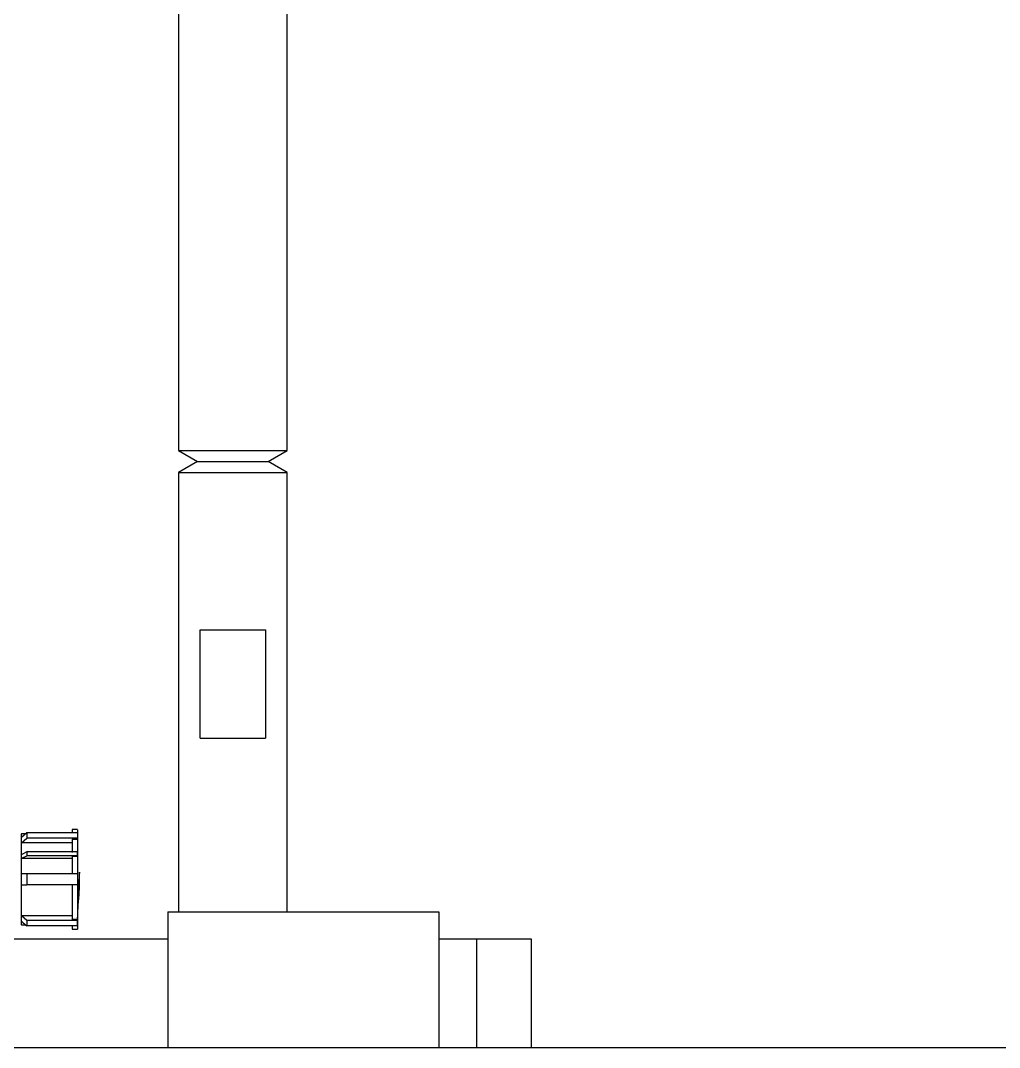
# Model space of a CAD drawing. Extents: x 500 to 100500, y -14500 to 21140.
# Drawn here: x 13808.6 to 13898.9, y -7149 to -7054.4 of the extents above; entities that cross this region are included whole.
import ezdxf

# ---------------------------------------------------------------- set-up
doc = ezdxf.new("R2010")
doc.units = 0
doc.layers.get('0').update_dxf_attribs({"linetype": 'CONTINUOUS'})

# ---------------------------------------------------------------- blocks, each defined once
blk = doc.blocks.new('LP F')
at = {"color": 2}
for p, q in [((14367.573, -93603.535), (14367.573, -93667.025)), ((14377.573, -93667.025), (14377.573, -93603.535)), ((14367.573, -93667.025), (14369.323, -93668.035)), ((14367.573, -93667.025), (14377.573, -93667.025)), ((14375.823, -93668.035), (14377.573, -93667.025)), ((14369.323, -93668.035), (14367.573, -93669.046)), ((14369.323, -93668.035), (14375.823, -93668.035)), ((14377.573, -93669.046), (14375.823, -93668.035)), ((14367.573, -93669.046), (14367.573, -93709.535)), ((14367.573, -93669.046), (14377.573, -93669.046)), ((14377.573, -93709.535), (14377.573, -93669.046)), ((14369.573, -93683.535), (14375.573, -93683.535)), ((14369.573, -93693.535), (14369.573, -93683.535)), ((14375.573, -93683.535), (14375.573, -93693.535)), ((14369.573, -93693.535), (14375.573, -93693.535)), ((14366.573, -93709.535), (14391.573, -93709.535)), ((14366.573, -93709.535), (14366.573, -93722.035)), ((14391.573, -93709.535), (14391.573, -93722.035)), ((14340.073, -93712.035), (14366.573, -93712.035)), ((14391.573, -93712.035), (14395.073, -93712.035)), ((14395.073, -93722.035), (14395.073, -93712.035)), ((14395.073, -93712.035), (14400.073, -93712.035)), ((14400.073, -93712.035), (14400.073, -93722.035)), ((14339.573, -93722.035), (14570.073, -93722.035))]:
    blk.add_line(p, q, dxfattribs=at)
blk = doc.blocks.new('SP F')
at = {"color": 3}
for p, q in [((14920.298, -97599.206), (14919.798, -97599.206)), ((14919.798, -97599.206), (14919.798, -97599.509)), ((14915.128, -97599.606), (14915.098, -97599.636)), ((14915.098, -97599.636), (14915.098, -97607.976)), ((14915.628, -97599.509), (14915.128, -97599.944)), ((14915.516, -97599.606), (14915.128, -97599.606)), ((14915.128, -97600.444), (14915.628, -97600.009)), ((14915.628, -97599.509), (14915.628, -97600.009)), ((14920.297, -97599.509), (14915.628, -97599.509)), ((14920.297, -97600.009), (14915.628, -97600.009)), ((14919.798, -97600.096), (14919.798, -97601.335)), ((14919.798, -97600.096), (14920.298, -97600.096)), ((14920.297, -97599.509), (14920.297, -97600.009)), ((14920.297, -97600.009), (14920.298, -97600.096)), ((14920.298, -97600.096), (14920.298, -97600.064)), ((14920.298, -97600.096), (14920.298, -97601.335)), ((14919.798, -97600.444), (14915.128, -97600.444)), ((14915.128, -97603.306), (14915.128, -97601.881)), ((14919.798, -97601.881), (14915.128, -97601.881)), ((14915.628, -97601.285), (14915.628, -97601.631)), ((14920.297, -97601.285), (14915.628, -97601.285)), ((14920.297, -97601.631), (14915.628, -97601.631)), ((14919.798, -97601.681), (14919.798, -97603.306)), ((14919.798, -97601.681), (14920.298, -97601.681)), ((14920.297, -97601.285), (14920.297, -97601.631)), ((14920.298, -97601.335), (14920.297, -97601.285)), ((14920.297, -97601.631), (14920.298, -97601.681)), ((14920.298, -97601.661), (14920.298, -97601.285)), ((14920.298, -97601.681), (14920.298, -97603.306)), ((14915.628, -97603.306), (14915.128, -97603.306)), ((14915.628, -97603.306), (14915.628, -97604.306)), ((14920.297, -97603.306), (14915.628, -97603.306)), ((14920.297, -97603.306), (14920.297, -97604.306)), ((14920.298, -97603.306), (14920.297, -97603.306)), ((14915.128, -97604.306), (14915.628, -97604.306)), ((14915.128, -97607.167), (14915.128, -97604.306)), ((14920.297, -97604.306), (14915.628, -97604.306)), ((14919.798, -97604.306), (14919.798, -97607.516)), ((14920.297, -97604.306), (14920.298, -97604.306)), ((14915.628, -97607.603), (14915.128, -97607.167)), ((14919.798, -97607.167), (14915.128, -97607.167)), ((14915.628, -97607.603), (14915.628, -97608.103)), ((14920.298, -97607.603), (14915.628, -97607.603)), ((14920.298, -97607.516), (14919.798, -97607.516)), ((14920.298, -97607.516), (14920.297, -97607.603)), ((14920.297, -97608.103), (14920.297, -97607.603)), ((14920.297, -97607.603), (14920.297, -97608.103)), ((14915.098, -97607.976), (14915.128, -97608.006)), ((14915.128, -97608.006), (14915.516, -97608.006)), ((14920.297, -97608.103), (14915.628, -97608.103)), ((14919.798, -97608.103), (14919.798, -97608.406)), ((14919.798, -97608.406), (14920.298, -97608.406)), ((14920.297, -97608.103), (14920.298, -97608.016))]:
    blk.add_line(p, q, dxfattribs=at)
at = {"color": 3, "flags": 128}
for points in [[(14915.628, -97601.285), (14915.177, -97601.51), (14915.128, -97601.535)], [(14915.128, -97601.881), (14915.177, -97601.857), (14915.628, -97601.631)]]:
    blk.add_lwpolyline(points, dxfattribs=at)
at = {"color": 3}
for points, knots in [([(14920.298, -97599.252), (14920.298, -97599.258), (14920.297, -97599.268), (14920.298, -97599.507), (14920.298, -97599.596)], [0, 0, 0, 0, 0.626491, 1, 1, 1, 1]), ([(14920.315, -97607.401), (14920.324, -97607.095), (14920.343, -97606.428), (14920.451, -97605.334), (14920.501, -97604.286), (14920.497, -97603.525), (14920.489, -97603.246), (14920.485, -97603.17), (14920.482, -97603.145), (14920.477, -97603.178), (14920.468, -97603.352), (14920.439, -97603.893), (14920.349, -97604.852), (14920.325, -97605.733), (14920.314, -97606.172)], [0, 0, 0, 0, 0.134393, 0.293134, 0.423522, 0.495322, 0.509186, 0.521807, 0.535087, 0.550691, 0.592547, 0.651639, 0.826145, 1, 1, 1, 1]), ([(14920.298, -97604.306), (14920.298, -97604.813), (14920.298, -97605.829), (14920.297, -97606.894), (14920.298, -97607.367), (14920.298, -97607.516)], [0, 0, 0, 0, 0.406489, 0.812978, 1, 1, 1, 1]), ([(14915.128, -97607.667), (14915.144, -97607.682), (14915.311, -97607.827), (14915.477, -97607.972), (14915.628, -97608.103)], [0, 0, 0, 0, 0.099039, 1, 1, 1, 1]), ([(14920.298, -97608.016), (14920.298, -97608.212), (14920.298, -97608.452), (14920.298, -97608.374), (14920.298, -97608.36)], [0, 0, 0, 0, 0.8141497, 1, 1, 1, 1])]:
    blk.add_open_spline(points, degree=3, knots=knots, dxfattribs=at)

msp = doc.modelspace()

# ---------------------------------------------------------------- block references
at = {"color": 0}
for name, p in [('SP F', (-1106.401, 90470.267, -139.531)), ('LP F', (-544.351, 86572.997, -139.531))]:
    msp.add_blockref(name, p, dxfattribs=at)

doc.saveas('drawing.dxf')
